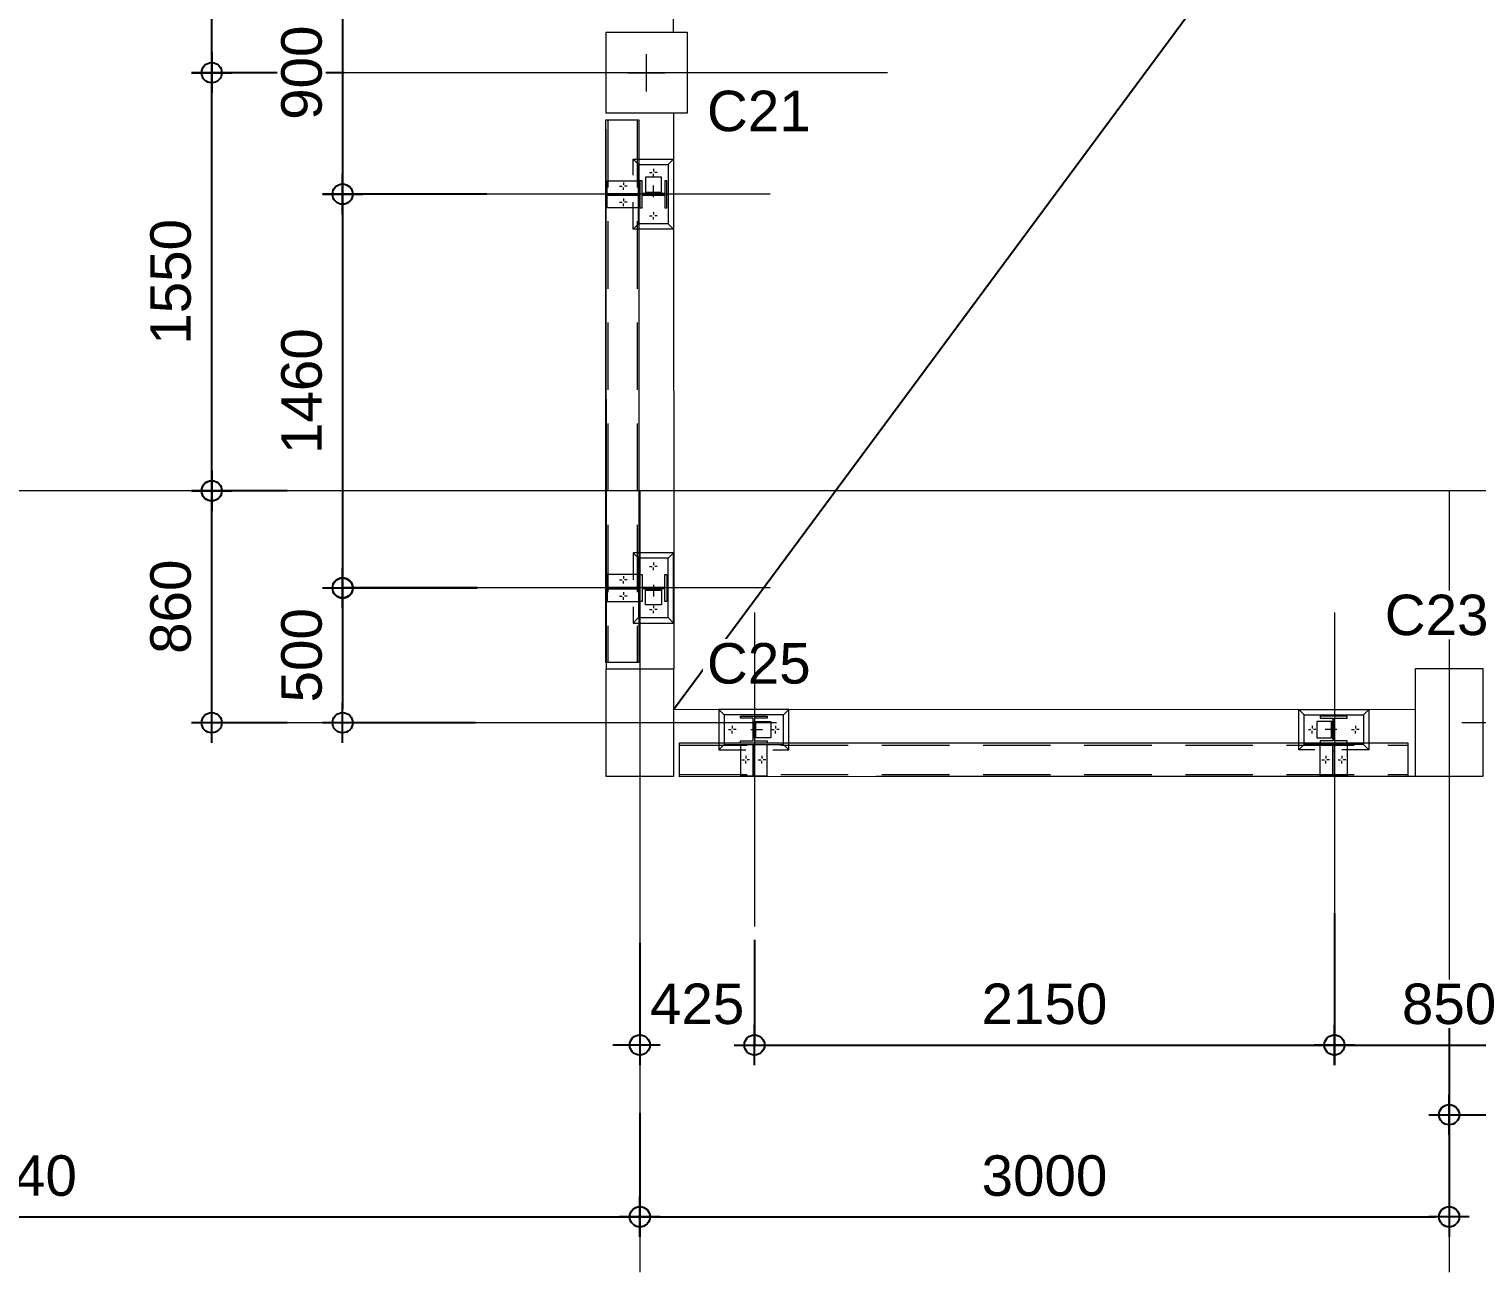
# Model space of a CAD drawing. Header units: millimetres. Extents: x 652937 to 1670132, y 1473552 to 2851037.
# Drawn here: x 663466.15 to 663471.51, y 1524595.09 to 1524599.69 of the extents above; entities that cross this region are included whole.
import ezdxf

# ---------------------------------------------------------------- set-up
doc = ezdxf.new("R2010")
doc.units = ezdxf.units.MM
for name, pattern in [('Grid Line', [22.225, 12.7, -3.175, 3.175, -3.175]), ('HIDDEN', [0.375, 0.25, -0.125]), ('XKITLINE00', [0]), ('XKITLINE02', [4, 2, -2])]:
    doc.linetypes.add(name, pattern=pattern)
doc.layers.get('Defpoints').update_dxf_attribs({"color": 255})
for name, color, linetype, lineweight in [('A-230-M_FLOOR', 2, 'Continuous', 25), ('A-COLOMN', 5, 'Continuous', 9), ('A-WALL', 2, 'Continuous', 25), ('Bolt', 7, 'Continuous', 0), ('Part', 2, 'Continuous', 0), ('S-230-A-FLOOR', 2, 'Continuous', 9), ('S-GRID', 1, 'Continuous', 9)]:
    doc.layers.add(name, color=color, linetype=linetype, lineweight=lineweight)
doc.layers.add('DIM', color=1, linetype='Continuous')
doc.styles.add('Arial', font='arial.ttf')
doc.dimstyles.new('Dim-Cen', dxfattribs={"dimscale": 0.05, "dimtxt": 3, "dimasz": 1, "dimexe": 0, "dimexo": 1, "dimgap": 1.5, "dimtad": 1, "dimdec": 0, "dimlfac": 1000, "dimzin": 1, "dimdsep": 46, "dimtxsty": 'Arial', "dimblk": 'CEN1', "dimcen": 0.09, "dimclrd": 1, "dimclre": 49, "dimclrt": 3, "dimadec": 0, "dimazin": 0, "dimtfac": 1, "dimtdec": 0, "dimtix": 1, "dimtofl": 0, "dimtmove": 2, "dimatfit": 3, "dimfxl": 1, "dimtfill": 1, "dimtolj": 1, "dimtzin": 0, "dimarcsym": 1})

# ---------------------------------------------------------------- blocks, each defined once
blk = doc.blocks.new('opening')
at = {"layer": 'A-230-M_FLOOR', "color": 15, "linetype": 'HIDDEN', "ltscale": 30}
blk.add_lwpolyline([(6.9598, 13.7349), (23.2129, 1.6973)], dxfattribs=at)
blk = doc.blocks.new('21')
at = {"layer": 'A-COLOMN', "color": 1}
for p, q in [((0, 0.0692), (0, -0.0692)), ((-0.0692, 0), (0.0692, 0))]:
    blk.add_line(p, q, dxfattribs=at)
at = {"layer": 'A-COLOMN', "ltscale": 3}
blk.add_lwpolyline([(-0.15, 0.15), (0.15, 0.15), (0.15, -0.15), (-0.15, -0.15)], close=True, dxfattribs=at)
blk = doc.blocks.new('CEN1')
at = {"color": 1}
for p, q in [((0, 1.5), (0, -1.5)), ((1.5, 0), (-1.5, 0))]:
    blk.add_line(p, q, dxfattribs=at)
at = {"color": 3}
blk.add_circle((0, 0), 0.75, dxfattribs=at)
blk = doc.blocks.new('*D37')
at = {"color": 49, "lineweight": -2, "transparency": 16777216}
for p, q in [((663467.1051, 1524597.9823), (663466.8257, 1524597.9823)), ((663467.1051, 1524597.1223), (663466.8257, 1524597.1223))]:
    blk.add_line(p, q, dxfattribs=at)
at = {"color": 1, "lineweight": -2, "transparency": 16777216}
blk.add_line((663466.8257, 1524597.1723), (663466.8257, 1524597.9323), dxfattribs=at)
at = {"layer": 'Defpoints', "color": 0, "transparency": 16777216}
for p in [(663466.8257, 1524597.9823), (663467.1551, 1524597.9823), (663467.1551, 1524597.1223)]:
    blk.add_point(p, dxfattribs=at)
at = {"color": 1, "lineweight": -2, "transparency": 16777216, "xscale": 0.05, "yscale": 0.05, "zscale": 0.05}
for p, rotation in [((663466.8257, 1524597.9823), 90), ((663466.8257, 1524597.1223), 270)]:
    blk.add_blockref('CEN1', p, dxfattribs=dict(at, rotation=rotation))
at = {"color": 3, "transparency": 16777216, "insert": (663466.6741, 1524597.5523), "char_height": 0.15, "attachment_point": 5, "rotation": 90, "style": 'Arial', "bg_fill": 3, "box_fill_scale": 1.1, "bg_fill_color": 256, "bg_fill_true_color": 13158600, "bg_fill_transparency": 0}
blk.add_mtext('\\A1;860', dxfattribs=at)
blk = doc.blocks.new('*D38')
at = {"color": 49, "lineweight": -2, "transparency": 16777216}
for p, q in [((663467.3172, 1524599.5318), (663466.8257, 1524599.5318)), ((663467.1051, 1524597.9813), (663466.8257, 1524597.9813))]:
    blk.add_line(p, q, dxfattribs=at)
at = {"color": 1, "lineweight": -2, "transparency": 16777216}
blk.add_line((663466.8257, 1524598.0313), (663466.8257, 1524599.4818), dxfattribs=at)
at = {"layer": 'Defpoints', "color": 0, "transparency": 16777216}
for p in [(663466.8257, 1524599.5318), (663467.3672, 1524599.5318), (663467.1551, 1524597.9813)]:
    blk.add_point(p, dxfattribs=at)
at = {"color": 1, "lineweight": -2, "transparency": 16777216, "xscale": 0.05, "yscale": 0.05, "zscale": 0.05}
for p, rotation in [((663466.8257, 1524599.5318), 90), ((663466.8257, 1524597.9813), 270)]:
    blk.add_blockref('CEN1', p, dxfattribs=dict(at, rotation=rotation))
at = {"color": 3, "transparency": 16777216, "insert": (663466.6741, 1524598.7565), "char_height": 0.15, "attachment_point": 5, "rotation": 90, "style": 'Arial', "bg_fill": 3, "box_fill_scale": 1.1, "bg_fill_color": 256, "bg_fill_true_color": 13158600, "bg_fill_transparency": 0}
blk.add_mtext('\\A1;1550', dxfattribs=at)
blk = doc.blocks.new('*D39')
at = {"color": 49, "lineweight": -2, "transparency": 16777216}
for p, q in [((663467.4977, 1524601.9419), (663466.8257, 1524601.9419)), ((663467.3172, 1524599.5318), (663466.8257, 1524599.5318))]:
    blk.add_line(p, q, dxfattribs=at)
at = {"color": 1, "lineweight": -2, "transparency": 16777216}
blk.add_line((663466.8257, 1524599.5818), (663466.8257, 1524601.8919), dxfattribs=at)
at = {"layer": 'Defpoints', "color": 0, "transparency": 16777216}
for p in [(663466.8257, 1524601.9419), (663467.5477, 1524601.9419), (663467.3672, 1524599.5318)]:
    blk.add_point(p, dxfattribs=at)
at = {"color": 1, "lineweight": -2, "transparency": 16777216, "xscale": 0.05, "yscale": 0.05, "zscale": 0.05}
for p, rotation in [((663466.8257, 1524601.9419), 90), ((663466.8257, 1524599.5318), 270)]:
    blk.add_blockref('CEN1', p, dxfattribs=dict(at, rotation=rotation))
at = {"color": 3, "transparency": 16777216, "insert": (663466.6741, 1524600.7368), "char_height": 0.15, "attachment_point": 5, "rotation": 90, "style": 'Arial', "bg_fill": 3, "box_fill_scale": 1.1, "bg_fill_color": 256, "bg_fill_true_color": 13158600, "bg_fill_transparency": 0}
blk.add_mtext('\\A1;2410', dxfattribs=at)
blk = doc.blocks.new('*D62')
at = {"color": 49, "lineweight": -2, "transparency": 16777216}
for p, q in [((663463.773, 1524595.6742), (663463.773, 1524595.2909)), ((663468.413, 1524595.6749), (663468.413, 1524595.2909))]:
    blk.add_line(p, q, dxfattribs=at)
at = {"color": 1, "lineweight": -2, "transparency": 16777216}
blk.add_line((663463.823, 1524595.2909), (663468.363, 1524595.2909), dxfattribs=at)
at = {"layer": 'Defpoints', "color": 0, "transparency": 16777216}
for p in [(663463.773, 1524595.7242), (663468.413, 1524595.7249), (663468.413, 1524595.2909)]:
    blk.add_point(p, dxfattribs=at)
at = {"color": 1, "lineweight": -2, "transparency": 16777216, "xscale": 0.05, "yscale": 0.05, "zscale": 0.05, "rotation": 180}
blk.add_blockref('CEN1', (663463.773, 1524595.2909), dxfattribs=at)
at = {"color": 1, "lineweight": -2, "transparency": 16777216, "xscale": 0.05, "yscale": 0.05, "zscale": 0.05}
blk.add_blockref('CEN1', (663468.413, 1524595.2909), dxfattribs=at)
at = {"color": 3, "transparency": 16777216, "insert": (663466.093, 1524595.4425), "char_height": 0.15, "attachment_point": 5, "style": 'Arial', "bg_fill": 3, "box_fill_scale": 1.1, "bg_fill_color": 256, "bg_fill_true_color": 13158600, "bg_fill_transparency": 0}
blk.add_mtext('\\A1;4640', dxfattribs=at)
blk = doc.blocks.new('*D63')
at = {"color": 49, "lineweight": -2, "transparency": 16777216}
for p, q in [((663471.4129, 1524596.0798), (663471.4129, 1524595.2909)), ((663468.413, 1524595.6749), (663468.413, 1524595.2909))]:
    blk.add_line(p, q, dxfattribs=at)
at = {"color": 1, "lineweight": -2, "transparency": 16777216}
blk.add_line((663468.463, 1524595.2909), (663471.3629, 1524595.2909), dxfattribs=at)
at = {"layer": 'Defpoints', "color": 0, "transparency": 16777216}
for p in [(663471.4129, 1524596.1298), (663468.413, 1524595.7249), (663471.4129, 1524595.2909)]:
    blk.add_point(p, dxfattribs=at)
at = {"color": 1, "lineweight": -2, "transparency": 16777216, "xscale": 0.05, "yscale": 0.05, "zscale": 0.05, "rotation": 180}
blk.add_blockref('CEN1', (663468.413, 1524595.2909), dxfattribs=at)
at = {"color": 1, "lineweight": -2, "transparency": 16777216, "xscale": 0.05, "yscale": 0.05, "zscale": 0.05}
blk.add_blockref('CEN1', (663471.4129, 1524595.2909), dxfattribs=at)
at = {"color": 3, "transparency": 16777216, "insert": (663469.9129, 1524595.4426), "char_height": 0.15, "attachment_point": 5, "style": 'Arial', "bg_fill": 3, "box_fill_scale": 1.1, "bg_fill_color": 256, "bg_fill_true_color": 13158600, "bg_fill_transparency": 0}
blk.add_mtext('\\A1;3000', dxfattribs=at)
blk = doc.blocks.new('*D64')
at = {"color": 49, "lineweight": -2, "transparency": 16777216}
for p, q in [((663472.3724, 1524599.3339), (663472.3724, 1524595.6691)), ((663471.4129, 1524596.0798), (663471.4129, 1524595.6691))]:
    blk.add_line(p, q, dxfattribs=at)
at = {"color": 1, "lineweight": -2, "transparency": 16777216}
blk.add_line((663471.4629, 1524595.6691), (663472.3224, 1524595.6691), dxfattribs=at)
at = {"layer": 'Defpoints', "color": 0, "transparency": 16777216}
for p in [(663472.3724, 1524599.3839), (663471.4129, 1524596.1298), (663472.3724, 1524595.6691)]:
    blk.add_point(p, dxfattribs=at)
at = {"color": 1, "lineweight": -2, "transparency": 16777216, "xscale": 0.05, "yscale": 0.05, "zscale": 0.05, "rotation": 180}
blk.add_blockref('CEN1', (663471.4129, 1524595.6691), dxfattribs=at)
at = {"color": 1, "lineweight": -2, "transparency": 16777216, "xscale": 0.05, "yscale": 0.05, "zscale": 0.05}
blk.add_blockref('CEN1', (663472.3724, 1524595.6691), dxfattribs=at)
at = {"color": 3, "transparency": 16777216, "insert": (663471.8926, 1524595.8207), "char_height": 0.15, "attachment_point": 5, "style": 'Arial', "bg_fill": 3, "box_fill_scale": 1.1, "bg_fill_color": 256, "bg_fill_true_color": 13158600, "bg_fill_transparency": 0}
blk.add_mtext('\\A1;960', dxfattribs=at)
blk = doc.blocks.new('*D387')
at = {"color": 49, "lineweight": -2, "transparency": 16777216}
for p, q in [((663467.8312, 1524599.9818), (663467.3111, 1524599.9818)), ((663467.8451, 1524599.0818), (663467.3111, 1524599.0818))]:
    blk.add_line(p, q, dxfattribs=at)
at = {"color": 1, "lineweight": -2, "transparency": 16777216}
blk.add_line((663467.3111, 1524599.9318), (663467.3111, 1524599.1318), dxfattribs=at)
at = {"layer": 'Defpoints', "color": 0, "transparency": 16777216}
for p in [(663467.8812, 1524599.9818), (663467.3111, 1524599.0818), (663467.8951, 1524599.0818)]:
    blk.add_point(p, dxfattribs=at)
at = {"color": 1, "lineweight": -2, "transparency": 16777216, "xscale": 0.05, "yscale": 0.05, "zscale": 0.05}
for p, rotation in [((663467.3111, 1524599.9818), 90), ((663467.3111, 1524599.0818), 270)]:
    blk.add_blockref('CEN1', p, dxfattribs=dict(at, rotation=rotation))
at = {"color": 3, "transparency": 16777216, "insert": (663467.1596, 1524599.5318), "char_height": 0.15, "attachment_point": 5, "rotation": 90, "style": 'Arial', "bg_fill": 3, "box_fill_scale": 1.1, "bg_fill_color": 256, "bg_fill_true_color": 13158600, "bg_fill_transparency": 0}
blk.add_mtext('\\A1;900', dxfattribs=at)
blk = doc.blocks.new('*D388')
at = {"color": 49, "lineweight": -2, "transparency": 16777216}
for p, q in [((663467.8451, 1524599.0818), (663467.3111, 1524599.0818)), ((663467.8101, 1524597.6213), (663467.3111, 1524597.6213))]:
    blk.add_line(p, q, dxfattribs=at)
at = {"color": 1, "lineweight": -2, "transparency": 16777216}
blk.add_line((663467.3111, 1524599.0318), (663467.3111, 1524597.6713), dxfattribs=at)
at = {"layer": 'Defpoints', "color": 0, "transparency": 16777216}
for p in [(663467.8951, 1524599.0818), (663467.3111, 1524597.6213), (663467.8601, 1524597.6213)]:
    blk.add_point(p, dxfattribs=at)
at = {"color": 1, "lineweight": -2, "transparency": 16777216, "xscale": 0.05, "yscale": 0.05, "zscale": 0.05}
for p, rotation in [((663467.3111, 1524599.0818), 90), ((663467.3111, 1524597.6213), 270)]:
    blk.add_blockref('CEN1', p, dxfattribs=dict(at, rotation=rotation))
at = {"color": 3, "transparency": 16777216, "insert": (663467.1596, 1524598.3515), "char_height": 0.15, "attachment_point": 5, "rotation": 90, "style": 'Arial', "bg_fill": 3, "box_fill_scale": 1.1, "bg_fill_color": 256, "bg_fill_true_color": 13158600, "bg_fill_transparency": 0}
blk.add_mtext('\\A1;1460', dxfattribs=at)
blk = doc.blocks.new('*D389')
at = {"color": 49, "lineweight": -2, "transparency": 16777216}
for p, q in [((663467.8101, 1524597.6223), (663467.3111, 1524597.6223)), ((663467.8032, 1524597.1223), (663467.3111, 1524597.1223))]:
    blk.add_line(p, q, dxfattribs=at)
at = {"color": 1, "lineweight": -2, "transparency": 16777216}
blk.add_line((663467.3111, 1524597.5723), (663467.3111, 1524597.1723), dxfattribs=at)
at = {"layer": 'Defpoints', "color": 0, "transparency": 16777216}
for p in [(663467.8601, 1524597.6223), (663467.3111, 1524597.1223), (663467.8532, 1524597.1223)]:
    blk.add_point(p, dxfattribs=at)
at = {"color": 1, "lineweight": -2, "transparency": 16777216, "xscale": 0.05, "yscale": 0.05, "zscale": 0.05}
for p, rotation in [((663467.3111, 1524597.6223), 90), ((663467.3111, 1524597.1223), 270)]:
    blk.add_blockref('CEN1', p, dxfattribs=dict(at, rotation=rotation))
at = {"color": 3, "transparency": 16777216, "insert": (663467.1596, 1524597.3723), "char_height": 0.15, "attachment_point": 5, "rotation": 90, "style": 'Arial', "bg_fill": 3, "box_fill_scale": 1.1, "bg_fill_color": 256, "bg_fill_true_color": 13158600, "bg_fill_transparency": 0}
blk.add_mtext('\\A1;500', dxfattribs=at)
blk = doc.blocks.new('*D401')
at = {"color": 49, "lineweight": -2, "transparency": 16777216}
for p, q in [((663468.4128, 1524596.3069), (663468.4128, 1524595.9276)), ((663468.8378, 1524596.3174), (663468.8378, 1524595.9276))]:
    blk.add_line(p, q, dxfattribs=at)
at = {"color": 1, "lineweight": -2, "transparency": 16777216}
for p, q in [((663468.3628, 1524595.9276), (663468.3128, 1524595.9276)), ((663468.8878, 1524595.9276), (663468.9378, 1524595.9276))]:
    blk.add_line(p, q, dxfattribs=at)
at = {"layer": 'Defpoints', "color": 0, "transparency": 16777216}
for p in [(663468.4128, 1524596.3569), (663468.8378, 1524596.3674), (663468.8378, 1524595.9276)]:
    blk.add_point(p, dxfattribs=at)
at = {"color": 1, "lineweight": -2, "transparency": 16777216, "xscale": 0.05, "yscale": 0.05, "zscale": 0.05}
blk.add_blockref('CEN1', (663468.4128, 1524595.9276), dxfattribs=at)
at = {"color": 1, "lineweight": -2, "transparency": 16777216, "xscale": 0.05, "yscale": 0.05, "zscale": 0.05, "rotation": 180}
blk.add_blockref('CEN1', (663468.8378, 1524595.9276), dxfattribs=at)
at = {"color": 3, "transparency": 16777216, "insert": (663468.6253, 1524596.0792), "char_height": 0.15, "attachment_point": 5, "style": 'Arial', "bg_fill": 3, "box_fill_scale": 1.1, "bg_fill_color": 256, "bg_fill_true_color": 13158600, "bg_fill_transparency": 0}
blk.add_mtext('\\A1;425', dxfattribs=at)
blk = doc.blocks.new('*D402')
at = {"color": 49, "lineweight": -2, "transparency": 16777216}
for p, q in [((663470.9878, 1524596.416), (663470.9878, 1524595.9276)), ((663468.8378, 1524596.3174), (663468.8378, 1524595.9276))]:
    blk.add_line(p, q, dxfattribs=at)
at = {"color": 1, "lineweight": -2, "transparency": 16777216}
blk.add_line((663468.8878, 1524595.9276), (663470.9378, 1524595.9276), dxfattribs=at)
at = {"layer": 'Defpoints', "color": 0, "transparency": 16777216}
for p in [(663470.9878, 1524596.466), (663468.8378, 1524596.3674), (663470.9878, 1524595.9276)]:
    blk.add_point(p, dxfattribs=at)
at = {"color": 1, "lineweight": -2, "transparency": 16777216, "xscale": 0.05, "yscale": 0.05, "zscale": 0.05, "rotation": 180}
blk.add_blockref('CEN1', (663468.8378, 1524595.9276), dxfattribs=at)
at = {"color": 1, "lineweight": -2, "transparency": 16777216, "xscale": 0.05, "yscale": 0.05, "zscale": 0.05}
blk.add_blockref('CEN1', (663470.9878, 1524595.9276), dxfattribs=at)
at = {"color": 3, "transparency": 16777216, "insert": (663469.9128, 1524596.0792), "char_height": 0.15, "attachment_point": 5, "style": 'Arial', "bg_fill": 3, "box_fill_scale": 1.1, "bg_fill_color": 256, "bg_fill_true_color": 13158600, "bg_fill_transparency": 0}
blk.add_mtext('\\A1;2150', dxfattribs=at)
blk = doc.blocks.new('*D403')
at = {"color": 49, "lineweight": -2, "transparency": 16777216}
for p, q in [((663470.9878, 1524596.416), (663470.9878, 1524595.9276)), ((663471.8378, 1524596.4451), (663471.8378, 1524595.9276))]:
    blk.add_line(p, q, dxfattribs=at)
at = {"color": 1, "lineweight": -2, "transparency": 16777216}
blk.add_line((663471.0378, 1524595.9276), (663471.7878, 1524595.9276), dxfattribs=at)
at = {"layer": 'Defpoints', "color": 0, "transparency": 16777216}
for p in [(663470.9878, 1524596.466), (663471.8378, 1524596.4951), (663471.8378, 1524595.9276)]:
    blk.add_point(p, dxfattribs=at)
at = {"color": 1, "lineweight": -2, "transparency": 16777216, "xscale": 0.05, "yscale": 0.05, "zscale": 0.05, "rotation": 180}
blk.add_blockref('CEN1', (663470.9878, 1524595.9276), dxfattribs=at)
at = {"color": 1, "lineweight": -2, "transparency": 16777216, "xscale": 0.05, "yscale": 0.05, "zscale": 0.05}
blk.add_blockref('CEN1', (663471.8378, 1524595.9276), dxfattribs=at)
at = {"color": 3, "transparency": 16777216, "insert": (663471.4128, 1524596.0792), "char_height": 0.15, "attachment_point": 5, "style": 'Arial', "bg_fill": 3, "box_fill_scale": 1.1, "bg_fill_color": 256, "bg_fill_true_color": 13158600, "bg_fill_transparency": 0}
blk.add_mtext('\\A1;850', dxfattribs=at)
blk = doc.blocks.new('3')
at = {"layer": 'Bolt', "color": 11, "linetype": 'XKITLINE00', "lineweight": 0}
for p, q in [((-190.484, 63.165), (-190.437, 63.165)), ((-190.484, 63.165), (-190.437, 63.165)), ((-190.414, 63.235), (-190.414, 63.189)), ((-190.414, 63.235), (-190.414, 63.189)), ((-190.414, 63.095), (-190.414, 63.142)), ((-190.414, 63.095), (-190.414, 63.142)), ((-190.344, 63.165), (-190.39, 63.165)), ((-190.344, 63.165), (-190.39, 63.165)), ((-190.184, 63.165), (-190.137, 63.165)), ((-190.184, 63.165), (-190.137, 63.165)), ((-190.114, 63.235), (-190.114, 63.189)), ((-190.114, 63.235), (-190.114, 63.189)), ((-190.114, 63.095), (-190.114, 63.142)), ((-190.114, 63.095), (-190.114, 63.142)), ((-190.044, 63.165), (-190.09, 63.165)), ((-190.044, 63.165), (-190.09, 63.165)), ((-183.186, 63.165), (-183.14, 63.165)), ((-183.186, 63.165), (-183.14, 63.165)), ((-183.116, 63.235), (-183.116, 63.189)), ((-183.116, 63.235), (-183.116, 63.189)), ((-183.116, 63.095), (-183.116, 63.142)), ((-183.116, 63.095), (-183.116, 63.142)), ((-183.046, 63.165), (-183.093, 63.165)), ((-183.046, 63.165), (-183.093, 63.165)), ((-182.886, 63.165), (-182.84, 63.165)), ((-182.886, 63.165), (-182.84, 63.165)), ((-182.816, 63.235), (-182.816, 63.189)), ((-182.816, 63.235), (-182.816, 63.189)), ((-182.816, 63.095), (-182.816, 63.142)), ((-182.816, 63.095), (-182.816, 63.142)), ((-182.746, 63.165), (-182.793, 63.165)), ((-182.746, 63.165), (-182.793, 63.165)), ((-190.734, 62.608), (-190.687, 62.608)), ((-190.664, 62.678), (-190.664, 62.631)), ((-190.664, 62.538), (-190.664, 62.584)), ((-190.594, 62.608), (-190.64, 62.608)), ((-189.934, 62.608), (-189.887, 62.608)), ((-189.864, 62.678), (-189.864, 62.631)), ((-189.864, 62.538), (-189.864, 62.584)), ((-189.794, 62.608), (-189.84, 62.608)), ((-183.436, 62.608), (-183.39, 62.608)), ((-183.366, 62.678), (-183.366, 62.632)), ((-183.366, 62.538), (-183.366, 62.585)), ((-183.296, 62.608), (-183.343, 62.608)), ((-182.636, 62.608), (-182.59, 62.608)), ((-182.566, 62.678), (-182.566, 62.632)), ((-182.566, 62.538), (-182.566, 62.585)), ((-182.496, 62.608), (-182.543, 62.608)), ((-192.89, 61.217), (-192.89, 61.17)), ((-193.518, 60.897), (-193.471, 60.897)), ((-193.518, 60.897), (-193.471, 60.897)), ((-193.448, 60.967), (-193.448, 60.92)), ((-193.448, 60.967), (-193.448, 60.92)), ((-193.378, 60.897), (-193.424, 60.897)), ((-193.378, 60.897), (-193.424, 60.897)), ((-192.96, 61.147), (-192.914, 61.147)), ((-192.89, 61.077), (-192.89, 61.123)), ((-192.82, 61.147), (-192.867, 61.147)), ((-193.448, 60.827), (-193.448, 60.873)), ((-193.448, 60.827), (-193.448, 60.873)), ((-193.448, 60.667), (-193.448, 60.62)), ((-193.448, 60.667), (-193.448, 60.62)), ((-193.518, 60.597), (-193.471, 60.597)), ((-193.518, 60.597), (-193.471, 60.597)), ((-193.448, 60.527), (-193.448, 60.573)), ((-193.448, 60.527), (-193.448, 60.573)), ((-193.378, 60.597), (-193.424, 60.597)), ((-193.378, 60.597), (-193.424, 60.597)), ((-192.89, 60.417), (-192.89, 60.37)), ((-192.96, 60.347), (-192.914, 60.347)), ((-192.89, 60.277), (-192.89, 60.323)), ((-192.82, 60.347), (-192.867, 60.347)), ((-192.89, 50.467), (-192.89, 50.421)), ((-193.448, 50.217), (-193.448, 50.171)), ((-193.448, 50.217), (-193.448, 50.171)), ((-192.96, 50.397), (-192.914, 50.397)), ((-192.89, 50.327), (-192.89, 50.374)), ((-192.82, 50.397), (-192.867, 50.397)), ((-193.518, 50.147), (-193.471, 50.147)), ((-193.518, 50.147), (-193.471, 50.147)), ((-193.448, 50.077), (-193.448, 50.124)), ((-193.448, 50.077), (-193.448, 50.124)), ((-193.448, 49.917), (-193.448, 49.871)), ((-193.448, 49.917), (-193.448, 49.871)), ((-193.378, 50.147), (-193.424, 50.147)), ((-193.378, 50.147), (-193.424, 50.147)), ((-193.518, 49.847), (-193.471, 49.847)), ((-193.518, 49.847), (-193.471, 49.847)), ((-193.448, 49.777), (-193.448, 49.824)), ((-193.448, 49.777), (-193.448, 49.824)), ((-193.378, 49.847), (-193.424, 49.847)), ((-193.378, 49.847), (-193.424, 49.847)), ((-192.89, 49.667), (-192.89, 49.621)), ((-192.96, 49.597), (-192.914, 49.597)), ((-192.89, 49.527), (-192.89, 49.574)), ((-192.82, 49.597), (-192.867, 49.597))]:
    blk.add_line(p, q, dxfattribs=at)
at = {"layer": 'Bolt', "color": 11, "linetype": 'XKITLINE02', "lineweight": 0}
for p, q in [((-190.209, 62.608), (-190.424, 62.608)), ((-190.279, 62.705), (-190.304, 62.705)), ((-190.279, 62.51), (-190.304, 62.51)), ((-190.249, 62.643), (-190.279, 62.643)), ((-190.249, 62.573), (-190.279, 62.573)), ((-183.021, 62.608), (-182.806, 62.608)), ((-182.981, 62.643), (-182.951, 62.643)), ((-182.981, 62.573), (-182.951, 62.573)), ((-182.951, 62.706), (-182.926, 62.706)), ((-182.951, 62.511), (-182.926, 62.511)), ((-192.988, 60.732), (-192.988, 60.707)), ((-192.925, 60.762), (-192.925, 60.732)), ((-192.89, 60.801), (-192.89, 60.587)), ((-192.855, 60.762), (-192.855, 60.732)), ((-192.793, 60.732), (-192.793, 60.707)), ((-192.988, 50.012), (-192.988, 50.037)), ((-192.925, 49.982), (-192.925, 50.012)), ((-192.89, 49.943), (-192.89, 50.157)), ((-192.855, 49.982), (-192.855, 50.012)), ((-192.793, 50.012), (-192.793, 50.037))]:
    blk.add_line(p, q, dxfattribs=at)
at = {"layer": 'Part', "color": 251, "linetype": 'HIDDEN', "lineweight": 0, "ltscale": 5}
for p, q in [((-181.592, 63.455), (-191.637, 63.456)), ((-181.592, 62.91), (-191.637, 62.911)), ((-193.722, 62.122), (-193.721, 48.622)), ((-193.177, 62.122), (-193.176, 48.622))]:
    blk.add_line(p, q, dxfattribs=at)
at = {"layer": 'Part', "color": 2, "linetype": 'XKITLINE02', "lineweight": 0}
for p, q in [((-190.279, 63.465), (-190.279, 62.883)), ((-190.249, 63.465), (-190.249, 62.883)), ((-182.981, 63.465), (-182.981, 62.883)), ((-182.951, 63.465), (-182.951, 62.883)), ((-193.748, 60.762), (-193.165, 60.762)), ((-193.748, 60.732), (-193.165, 60.732)), ((-193.748, 50.012), (-193.165, 50.012)), ((-193.748, 49.982), (-193.165, 49.982))]:
    blk.add_line(p, q, dxfattribs=at)
at = {"layer": 'Part', "color": 2, "linetype": 'HIDDEN', "lineweight": 0}
for p, q in [((-190.914, 62.983), (-190.814, 62.883)), ((-189.714, 62.883), (-189.614, 62.983)), ((-183.516, 62.883), (-183.616, 62.983)), ((-182.316, 62.983), (-182.416, 62.883)), ((-193.165, 61.297), (-193.265, 61.397)), ((-193.265, 60.097), (-193.165, 60.197)), ((-193.265, 50.647), (-193.165, 50.547)), ((-193.165, 49.447), (-193.265, 49.347))]:
    blk.add_line(p, q, dxfattribs=at)
at = {"layer": 'Part', "color": 11, "linetype": 'XKITLINE02', "lineweight": 0}
for p, q in [((-190.279, 63.001), (-190.249, 63.001)), ((-182.951, 63.001), (-182.981, 63.001)), ((-190.279, 62.758), (-190.279, 62.458)), ((-182.951, 62.758), (-182.951, 62.458)), ((-193.283, 60.732), (-193.283, 60.762)), ((-193.04, 60.732), (-192.74, 60.732)), ((-193.283, 50.012), (-193.283, 49.982)), ((-193.04, 50.012), (-192.74, 50.012))]:
    blk.add_line(p, q, dxfattribs=at)
at = {"layer": 'Part', "color": 2, "lineweight": 0}
for p, q in [((-190.304, 62.758), (-190.304, 62.458)), ((-182.926, 62.758), (-182.926, 62.458)), ((-190.814, 62.333), (-190.914, 62.233)), ((-189.614, 62.233), (-189.714, 62.333)), ((-183.616, 62.233), (-183.516, 62.333)), ((-182.416, 62.333), (-182.316, 62.233)), ((-192.515, 61.397), (-192.615, 61.297)), ((-193.04, 60.707), (-192.74, 60.707)), ((-192.615, 60.197), (-192.515, 60.097)), ((-192.615, 50.547), (-192.515, 50.647)), ((-193.04, 50.037), (-192.74, 50.037)), ((-192.515, 49.347), (-192.615, 49.447))]:
    blk.add_line(p, q, dxfattribs=at)
at = {"layer": 'Part', "color": 4, "lineweight": 0}
for points in [[(-191.637, 62.871), (-181.592, 62.87), (-181.592, 63.495), (-191.637, 63.496)], [(-193.761, 48.622), (-193.762, 62.122), (-193.137, 62.122), (-193.136, 48.622)]]:
    blk.add_lwpolyline(points, close=True, dxfattribs=at)
at = {"layer": 'Part', "color": 2, "linetype": 'XKITLINE02', "lineweight": 0}
for points in [[(-190.014, 62.883), (-190.014, 63.465), (-190.514, 63.465), (-190.514, 62.883)], [(-183.216, 62.883), (-183.216, 63.465), (-182.716, 63.465), (-182.716, 62.883)], [(-193.165, 60.997), (-193.748, 60.997), (-193.748, 60.497), (-193.165, 60.497)], [(-193.165, 49.747), (-193.748, 49.747), (-193.748, 50.247), (-193.165, 50.247)]]:
    blk.add_lwpolyline(points, dxfattribs=at)
at = {"layer": 'Part', "color": 2, "linetype": 'HIDDEN', "lineweight": 0}
for points in [[(-189.614, 62.871), (-189.614, 62.983), (-190.914, 62.983), (-190.914, 62.871)], [(-183.616, 62.854), (-183.616, 62.983), (-182.316, 62.983), (-182.316, 62.854)], [(-193.137, 61.397), (-193.265, 61.397), (-193.265, 60.097), (-193.137, 60.097)], [(-193.137, 49.347), (-193.265, 49.347), (-193.265, 50.647), (-193.137, 50.647)]]:
    blk.add_lwpolyline(points, dxfattribs=at)
at = {"layer": 'Part', "color": 2, "lineweight": 0}
for points in [[(-190.914, 62.871), (-190.914, 62.233), (-189.614, 62.233), (-189.614, 62.871)], [(-182.316, 62.854), (-182.316, 62.233), (-183.616, 62.233), (-183.616, 62.854)], [(-190.279, 62.458), (-190.579, 62.458), (-190.579, 62.758), (-190.279, 62.758)], [(-182.951, 62.458), (-182.651, 62.458), (-182.651, 62.758), (-182.951, 62.758)], [(-193.137, 60.097), (-192.515, 60.097), (-192.515, 61.397), (-193.137, 61.397)], [(-192.74, 60.732), (-192.74, 60.432), (-193.04, 60.432), (-193.04, 60.732)], [(-193.137, 50.647), (-192.515, 50.647), (-192.515, 49.347), (-193.137, 49.347)], [(-192.74, 50.012), (-192.74, 50.312), (-193.04, 50.312), (-193.04, 50.012)]]:
    blk.add_lwpolyline(points, dxfattribs=at)
for points in [[(-189.714, 62.883), (-190.814, 62.883), (-190.814, 62.333), (-189.714, 62.333)], [(-190.514, 62.398), (-190.279, 62.398), (-190.279, 62.818), (-190.514, 62.818), (-190.514, 62.858), (-190.014, 62.858), (-190.014, 62.818), (-190.249, 62.818), (-190.249, 62.398), (-190.014, 62.398), (-190.014, 62.358), (-190.514, 62.358)], [(-183.516, 62.883), (-182.416, 62.883), (-182.416, 62.333), (-183.516, 62.333)], [(-182.716, 62.398), (-182.951, 62.398), (-182.951, 62.818), (-182.716, 62.818), (-182.716, 62.858), (-183.216, 62.858), (-183.216, 62.818), (-182.981, 62.818), (-182.981, 62.398), (-183.216, 62.398), (-183.216, 62.358), (-182.716, 62.358)], [(-193.165, 61.297), (-193.165, 60.197), (-192.615, 60.197), (-192.615, 61.297)], [(-192.68, 60.497), (-192.68, 60.732), (-193.1, 60.732), (-193.1, 60.497), (-193.14, 60.497), (-193.14, 60.997), (-193.1, 60.997), (-193.1, 60.762), (-192.68, 60.762), (-192.68, 60.997), (-192.64, 60.997), (-192.64, 60.497)], [(-193.165, 49.447), (-193.165, 50.547), (-192.615, 50.547), (-192.615, 49.447)], [(-192.68, 50.247), (-192.68, 50.012), (-193.1, 50.012), (-193.1, 50.247), (-193.14, 50.247), (-193.14, 49.747), (-193.1, 49.747), (-193.1, 49.982), (-192.68, 49.982), (-192.68, 49.747), (-192.64, 49.747), (-192.64, 50.247)]]:
    blk.add_lwpolyline(points, close=True, dxfattribs=at)

msp = doc.modelspace()

# ---------------------------------------------------------------- linework, layer by layer
at = {"layer": 'A-WALL', "color": 250, "linetype": 'HIDDEN', "lineweight": 13, "ltscale": 8}
for p, q in [((663468.8957, 1524599.0818), (663467.7319, 1524599.0818)), ((663468.8956, 1524597.6223), (663467.7319, 1524597.6223)), ((663470.9878, 1524597.5314), (663470.9878, 1524596.3677))]:
    msp.add_line(p, q, dxfattribs=at)
at = {"layer": 'A-WALL', "color": 253, "linetype": 'HIDDEN', "lineweight": 13, "ltscale": 8}
for points in [[(663468.2887, 1524597.3223), (663468.2873, 1524604.3514)], [(663471.2879, 1524596.9223), (663468.5379, 1524596.9223)]]:
    msp.add_lwpolyline(points, dxfattribs=at)
at = {"layer": 'A-WALL', "color": 2, "lineweight": 13}
for points in [[(663468.5382, 1524599.6818), (663468.5377, 1524601.7919)], [(663468.5382, 1524599.3815), (663468.5384, 1524597.3223)], [(663468.5376, 1524597.1715), (663471.2876, 1524597.1723)]]:
    msp.add_lwpolyline(points, dxfattribs=at)
at = {"layer": 'S-230-A-FLOOR', "color": 5}
for points in [[(663468.2879, 1524596.9223), (663468.2878, 1524597.3223), (663468.5378, 1524597.3223), (663468.5379, 1524596.9223)], [(663471.2879, 1524596.9227), (663471.2878, 1524597.3227), (663471.5378, 1524597.3227), (663471.5379, 1524596.9227)]]:
    msp.add_lwpolyline(points, close=True, dxfattribs=at)
at = {"layer": 'S-GRID', "color": 251, "linetype": 'Grid Line', "ltscale": 0.8}
for p, q in [((663469.3311, 1524599.5318), (663467.0799, 1524599.5318)), ((663468.4126, 1524597.9823), (663468.413, 1524595.0859)), ((663471.4126, 1524597.9814), (663471.413, 1524595.0859)), ((663481.6196, 1524597.1221), (663467.0798, 1524597.1223))]:
    msp.add_line(p, q, dxfattribs=at)
at = {"layer": 'S-GRID', "linetype": 'Grid Line'}
msp.add_lwpolyline([(663496.5291, 1524597.9823), (663463.0996, 1524597.9823)], dxfattribs=at)

# ---------------------------------------------------------------- block references
at = {"color": 4, "rotation": 90.0083080653204}
msp.add_blockref('opening', (663482.2737, 1524590.2137), dxfattribs=at)
at = {"layer": 'S-230-A-FLOOR', "color": 4, "rotation": 90.0083080653204}
msp.add_blockref('21', (663468.4381, 1524599.5318), dxfattribs=at)

# ---------------------------------------------------------------- next in the draw order: texts
at = {"layer": 'DIM', "color": 3, "char_height": 0.15, "attachment_point": 5, "rotation": 0.0083, "style": 'Arial', "bg_fill": 3, "box_fill_scale": 1.1, "bg_fill_color": 256, "bg_fill_true_color": 13158600, "bg_fill_transparency": 0}
for s, insert in [('\\A1;C21', (663468.854, 1524599.389)), ('\\A1;C23a', (663471.4249, 1524597.5209)), ('\\A1;C25', (663468.854, 1524597.3413))]:
    msp.add_mtext(s, dxfattribs=dict(at, insert=insert))

# ---------------------------------------------------------------- next in the draw order: dimensions: what is measured, and where the dimension line sits
at = {"color": 4}
dim = msp.add_linear_dim(base=(663466.8257, 1524597.9823), p1=(663467.1551, 1524597.1223), p2=(663467.1551, 1524597.9823), angle=90, dimstyle='Dim-Cen', dxfattribs=at)
dim.commit()
dim.dimension.update_dxf_attribs({"geometry": '*D37', "text_midpoint": (663466.6741, 1524597.5523)})
dim = msp.add_linear_dim(base=(663468.413, 1524595.2909), p1=(663463.773, 1524595.7242), p2=(663468.413, 1524595.7249), dimstyle='Dim-Cen', dxfattribs=at)
dim.commit()
dim.dimension.update_dxf_attribs({"geometry": '*D62', "text_midpoint": (663466.093, 1524595.4425)})

# ---------------------------------------------------------------- next in the draw order: linework, layer by layer
at = {"layer": 'A-WALL', "color": 250, "linetype": 'HIDDEN', "lineweight": 13, "ltscale": 8}
msp.add_line((663468.8378, 1524597.5311), (663468.8378, 1524596.3674), dxfattribs=at)

# ---------------------------------------------------------------- next in the draw order: dimensions: what is measured, and where the dimension line sits
at = {"color": 4}
dim = msp.add_linear_dim(base=(663466.82569, 1524599.53178), p1=(663467.15513, 1524597.9813), p2=(663467.36722, 1524599.53178), angle=90, dimstyle='Dim-Cen', dxfattribs=at)
dim.commit()
dim.dimension.update_dxf_attribs({"geometry": '*D38', "text_midpoint": (663466.6741, 1524598.75654)})
dim = msp.add_linear_dim(base=(663471.4129, 1524595.2909), p1=(663468.413, 1524595.7249), p2=(663471.4129, 1524596.1298), dimstyle='Dim-Cen', dxfattribs=at)
dim.commit()
dim.dimension.update_dxf_attribs({"geometry": '*D63', "text_midpoint": (663469.9129, 1524595.4426)})

# ---------------------------------------------------------------- next in the draw order: dimensions: what is measured, and where the dimension line sits
dim = msp.add_linear_dim(base=(663466.8257, 1524601.9419), p1=(663467.3672, 1524599.5318), p2=(663467.5477, 1524601.9419), angle=90, dimstyle='Dim-Cen', dxfattribs=at)
dim.commit()
dim.dimension.update_dxf_attribs({"geometry": '*D39', "text_midpoint": (663466.6741, 1524600.7368)})
for base, p1, p2, picture, middle in [((663472.37241, 1524595.66911), (663471.41288, 1524596.12982), (663472.37241, 1524599.38389), '*D64', (663471.89264, 1524595.8207)), ((663468.8378, 1524595.9276), (663468.4128, 1524596.3569), (663468.8378, 1524596.3674), '*D401', (663468.6253, 1524596.0792))]:
    dim = msp.add_linear_dim(base=base, p1=p1, p2=p2, dimstyle='Dim-Cen', dxfattribs=at)
    dim.commit()
    dim.dimension.update_dxf_attribs({"geometry": picture, "text_midpoint": middle})

# ---------------------------------------------------------------- next in the draw order: block references
at = {"xscale": 0.2, "yscale": 0.2, "zscale": 0.2, "rotation": 90}
msp.add_blockref('3', (663480.9849, 1524635.6746), dxfattribs=at)

# ---------------------------------------------------------------- next in the draw order: dimensions: what is measured, and where the dimension line sits
at = {"color": 4}
dim = msp.add_linear_dim(base=(663467.3111, 1524599.0818), p1=(663467.8812, 1524599.9818), p2=(663467.8951, 1524599.0818), angle=90, dimstyle='Dim-Cen', dxfattribs=at)
dim.commit()
dim.dimension.update_dxf_attribs({"geometry": '*D387', "text_midpoint": (663467.1596, 1524599.5318)})
dim = msp.add_linear_dim(base=(663470.9878, 1524595.9276), p1=(663468.8378, 1524596.3674), p2=(663470.9878, 1524596.466), dimstyle='Dim-Cen', dxfattribs=at)
dim.commit()
dim.dimension.update_dxf_attribs({"geometry": '*D402', "text_midpoint": (663469.9128, 1524596.0792)})

# ---------------------------------------------------------------- next in the draw order: dimensions: what is measured, and where the dimension line sits
dim = msp.add_linear_dim(base=(663467.31114, 1524597.62127), p1=(663467.8951, 1524599.08176), p2=(663467.86012, 1524597.62127), angle=90, dimstyle='Dim-Cen', dxfattribs=at)
dim.commit()
dim.dimension.update_dxf_attribs({"geometry": '*D388', "text_midpoint": (663467.15956, 1524598.35152)})
dim = msp.add_linear_dim(base=(663471.8378, 1524595.9276), p1=(663470.9878, 1524596.466), p2=(663471.8378, 1524596.4951), dimstyle='Dim-Cen', dxfattribs=at)
dim.commit()
dim.dimension.update_dxf_attribs({"geometry": '*D403', "text_midpoint": (663471.4128, 1524596.0792)})

# ---------------------------------------------------------------- next in the draw order: dimensions: what is measured, and where the dimension line sits
dim = msp.add_linear_dim(base=(663467.3111, 1524597.1223), p1=(663467.8601, 1524597.6223), p2=(663467.8532, 1524597.1223), angle=90, dimstyle='Dim-Cen', dxfattribs=at)
dim.commit()
dim.dimension.update_dxf_attribs({"geometry": '*D389', "text_midpoint": (663467.1596, 1524597.3723)})

doc.saveas('drawing.dxf')
